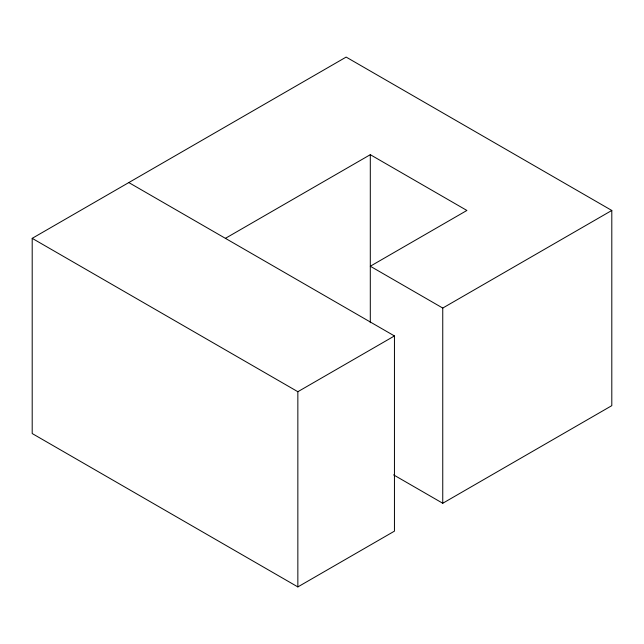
<?xml version="1.0" encoding="UTF-8"?>
<svg xmlns="http://www.w3.org/2000/svg" width="644" height="644" viewBox="0 0 644 644"><rect width="100%" height="100%" fill="white"/><g stroke="black" fill="none" stroke-linecap="round" stroke-linejoin="round"><path stroke-width="0.97" d="M128.8 182.566L394.45 335.943L394.45 531.147L297.85 586.917L32.2 433.541L32.2 238.344L346.15 57.083L611.8 210.459L611.8 405.656L442.75 503.262L393.589 474.878M225.4 238.344L370.3 154.681L466.9 210.459L370.3 266.23L442.75 308.057L611.8 210.459M32.2 238.344L297.85 391.713L394.45 335.943M442.75 308.057L442.75 503.262M370.3 154.681L370.3 322.716M297.85 391.713L297.85 586.917"/></g></svg>
